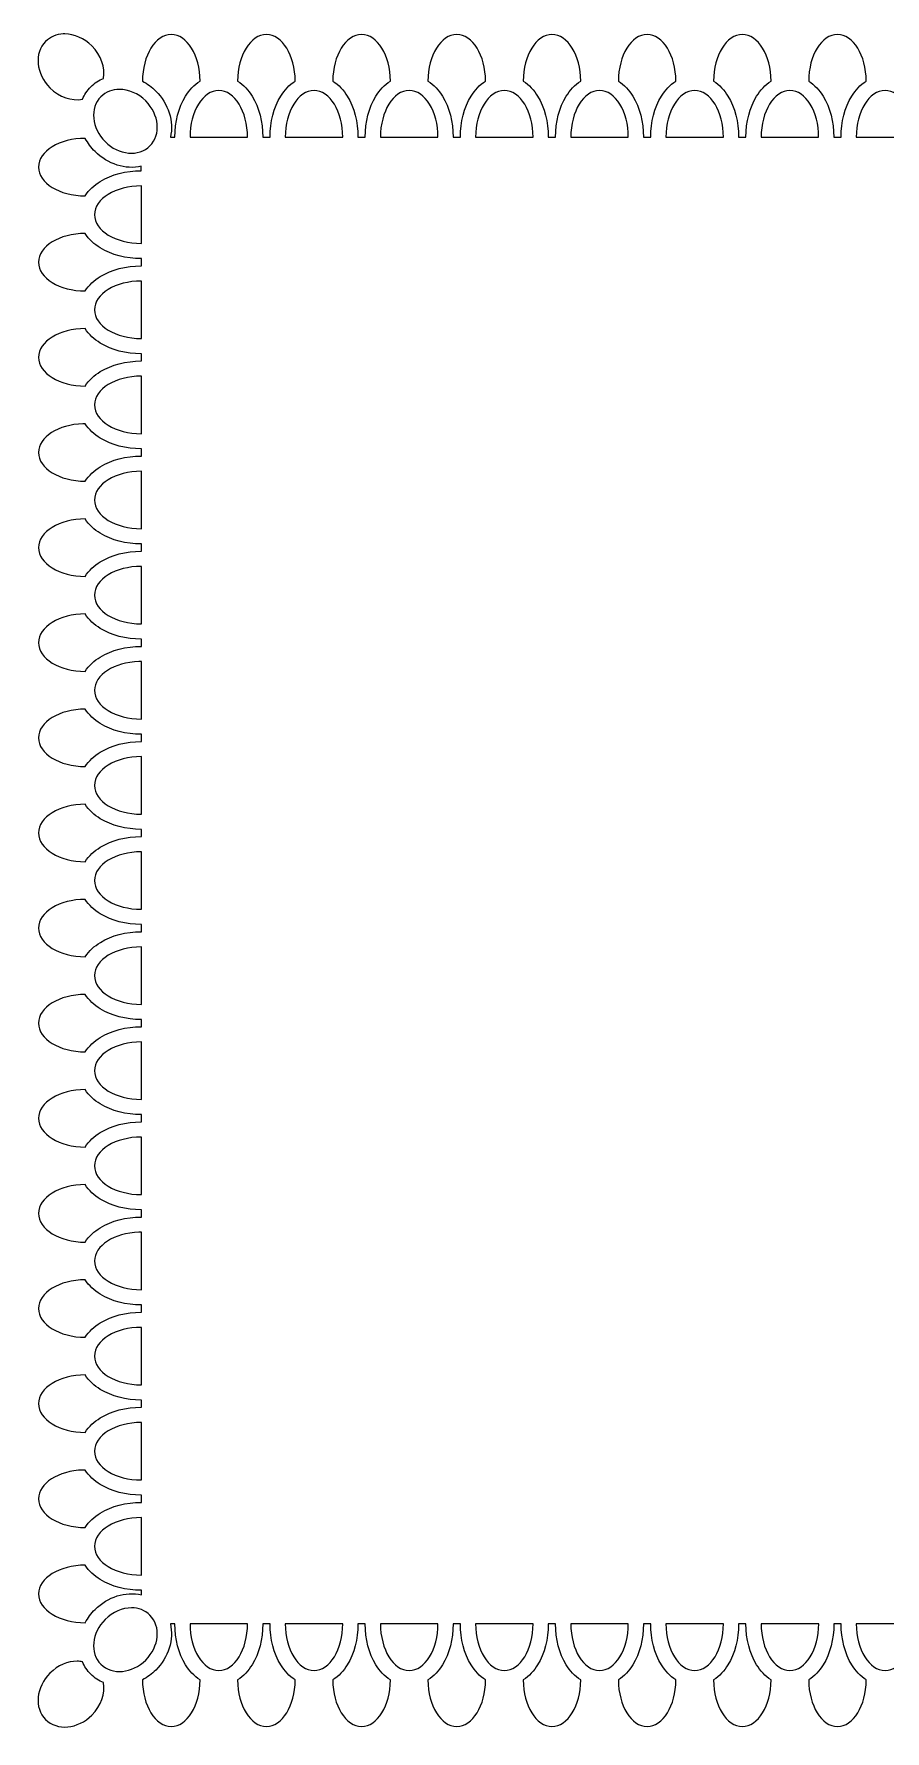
# Model space of a CAD drawing. Header units: centimetres. Extents: x -10.4 to 10.4, y -10.4 to 10.4.
# Drawn here: x -10.19 to 0, y -10.19 to 10.14 of the extents above; entities that cross this region are included whole.
import ezdxf

# ---------------------------------------------------------------- set-up
doc = ezdxf.new("R2010")
doc.units = ezdxf.units.CM
doc.header["$MEASUREMENT"] = 0
doc.layers.add('Camada 1', color=7, linetype='Continuous')

msp = doc.modelspace()

# ---------------------------------------------------------------- linework, layer by layer
at = {"layer": 'Camada 1'}
for points, knots in [([(-9.81768, 10.14103), (-9.70716, 10.1401), (-9.58895, 10.09105), (-9.49558, 9.99768), (-9.49558, 9.99768), (-9.38311, 9.88518), (-9.33516, 9.73638), (-9.35789, 9.60872), (-9.35789, 9.60872), (-9.41224, 9.58618), (-9.46317, 9.55289), (-9.50799, 9.50813), (-9.50799, 9.50813), (-9.55278, 9.46334), (-9.58602, 9.4124), (-9.60861, 9.35803), (-9.60861, 9.35803), (-9.73627, 9.3353), (-9.88507, 9.38269), (-9.99757, 9.49522), (-9.99757, 9.49522), (-10.16529, 9.66289), (-10.18913, 9.91183), (-10.05041, 10.05055), (-10.05041, 10.05055), (-9.99408, 10.10688), (-9.91944, 10.13646), (-9.83964, 10.14046), (-9.83964, 10.14046), (-9.83229, 10.14079), (-9.82504, 10.14106), (-9.81768, 10.14103)], [0, 0, 0, 0, 0.11111111, 0.11111111, 0.11111111, 0.11111111, 0.22222222, 0.22222222, 0.22222222, 0.22222222, 0.33333333, 0.33333333, 0.33333333, 0.33333333, 0.44444444, 0.44444444, 0.44444444, 0.44444444, 0.55555556, 0.55555556, 0.55555556, 0.55555556, 0.66666667, 0.66666667, 0.66666667, 0.66666667, 0.77777778, 0.77777778, 0.77777778, 0.77777778, 1, 1, 1, 1]), ([(-8.54562, 10.13428), (-8.35613, 10.13428), (-8.20219, 9.88472), (-8.20108, 9.57667), (-8.20108, 9.57667), (-8.27199, 9.53066), (-8.33112, 9.46613), (-8.37475, 9.39511), (-8.37475, 9.39511), (-8.45854, 9.25866), (-8.50228, 9.08859), (-8.50236, 8.90383), (-8.50236, 8.90383), (-8.50236, 8.90383), (-8.55578, 8.90384), (-8.55578, 8.90384), (-8.55578, 8.90384), (-8.51175, 9.09212), (-8.58073, 9.30709), (-8.73115, 9.45748), (-8.73115, 9.45748), (-8.77867, 9.50505), (-8.83267, 9.54416), (-8.89022, 9.5744), (-8.89022, 9.5744), (-8.88984, 9.88351), (-8.73559, 10.13428), (-8.54562, 10.13428)], [0, 0, 0, 0, 0.125, 0.125, 0.125, 0.125, 0.25, 0.25, 0.25, 0.25, 0.375, 0.375, 0.375, 0.375, 0.5, 0.5, 0.5, 0.5, 0.625, 0.625, 0.625, 0.625, 0.75, 0.75, 0.75, 0.75, 1, 1, 1, 1]), ([(-7.40627, 10.13428), (-7.2168, 10.13428), (-7.06281, 9.88472), (-7.0617, 9.57667), (-7.0617, 9.57667), (-7.13263, 9.53066), (-7.19119, 9.46613), (-7.23482, 9.39511), (-7.23482, 9.39511), (-7.31861, 9.25866), (-7.36232, 9.08859), (-7.3624, 8.90383), (-7.3624, 8.90383), (-7.3624, 8.90383), (-7.45008, 8.90384), (-7.45008, 8.90384), (-7.45008, 8.90384), (-7.45019, 9.08857), (-7.49387, 9.25867), (-7.57766, 9.39512), (-7.57766, 9.39512), (-7.62129, 9.46616), (-7.6799, 9.53067), (-7.75078, 9.57668), (-7.75078, 9.57668), (-7.74973, 9.88473), (-7.59576, 10.13428), (-7.40627, 10.13428)], [0, 0, 0, 0, 0.125, 0.125, 0.125, 0.125, 0.25, 0.25, 0.25, 0.25, 0.375, 0.375, 0.375, 0.375, 0.5, 0.5, 0.5, 0.5, 0.625, 0.625, 0.625, 0.625, 0.75, 0.75, 0.75, 0.75, 1, 1, 1, 1]), ([(-6.26689, 10.13428), (-6.0774, 10.13428), (-5.92346, 9.88472), (-5.92232, 9.57667), (-5.92232, 9.57667), (-5.99312, 9.53069), (-6.05186, 9.46607), (-6.09546, 9.39511), (-6.09546, 9.39511), (-6.17925, 9.25866), (-6.22294, 9.08859), (-6.22307, 8.90383), (-6.22307, 8.90383), (-6.22307, 8.90383), (-6.31018, 8.90384), (-6.31018, 8.90384), (-6.31018, 8.90384), (-6.31029, 9.08857), (-6.35397, 9.25867), (-6.43776, 9.39512), (-6.43776, 9.39512), (-6.48139, 9.46616), (-6.54055, 9.53067), (-6.61146, 9.57668), (-6.61146, 9.57668), (-6.61032, 9.88473), (-6.45642, 10.13428), (-6.26689, 10.13428)], [0, 0, 0, 0, 0.125, 0.125, 0.125, 0.125, 0.25, 0.25, 0.25, 0.25, 0.375, 0.375, 0.375, 0.375, 0.5, 0.5, 0.5, 0.5, 0.625, 0.625, 0.625, 0.625, 0.75, 0.75, 0.75, 0.75, 1, 1, 1, 1]), ([(-5.12752, 10.13428), (-4.93803, 10.13428), (-4.78412, 9.88472), (-4.78298, 9.57667), (-4.78298, 9.57667), (-4.8537, 9.53069), (-4.91257, 9.46599), (-4.9561, 9.39511), (-4.9561, 9.39511), (-5.03989, 9.25866), (-5.08363, 9.08859), (-5.08368, 8.90383), (-5.08368, 8.90383), (-5.08368, 8.90383), (-5.1708, 8.90384), (-5.1708, 8.90384), (-5.1708, 8.90384), (-5.17088, 9.08857), (-5.21459, 9.25867), (-5.29838, 9.39512), (-5.29838, 9.39512), (-5.34198, 9.46616), (-5.40114, 9.53067), (-5.47205, 9.57668), (-5.47205, 9.57668), (-5.471, 9.88473), (-5.31704, 10.13428), (-5.12752, 10.13428)], [0, 0, 0, 0, 0.125, 0.125, 0.125, 0.125, 0.25, 0.25, 0.25, 0.25, 0.375, 0.375, 0.375, 0.375, 0.5, 0.5, 0.5, 0.5, 0.625, 0.625, 0.625, 0.625, 0.75, 0.75, 0.75, 0.75, 1, 1, 1, 1]), ([(-3.98759, 10.13428), (-3.79812, 10.13428), (-3.64419, 9.88472), (-3.64305, 9.57667), (-3.64305, 9.57667), (-3.71398, 9.53066), (-3.77315, 9.46613), (-3.81672, 9.39511), (-3.81672, 9.39511), (-3.90054, 9.25866), (-3.94422, 9.08859), (-3.9443, 8.90383), (-3.9443, 8.90383), (-3.9443, 8.90383), (-4.03143, 8.90384), (-4.03143, 8.90384), (-4.03143, 8.90384), (-4.03154, 9.08857), (-4.07522, 9.25867), (-4.15901, 9.39512), (-4.15901, 9.39512), (-4.20261, 9.46608), (-4.26132, 9.53072), (-4.33213, 9.57668), (-4.33213, 9.57668), (-4.33107, 9.88473), (-4.17711, 10.13428), (-3.98759, 10.13428)], [0, 0, 0, 0, 0.125, 0.125, 0.125, 0.125, 0.25, 0.25, 0.25, 0.25, 0.375, 0.375, 0.375, 0.375, 0.5, 0.5, 0.5, 0.5, 0.625, 0.625, 0.625, 0.625, 0.75, 0.75, 0.75, 0.75, 1, 1, 1, 1]), ([(-2.84824, 10.13428), (-2.65875, 10.13428), (-2.50481, 9.88472), (-2.50367, 9.57667), (-2.50367, 9.57667), (-2.5746, 9.53066), (-2.63374, 9.46613), (-2.67737, 9.39511), (-2.67737, 9.39511), (-2.76116, 9.25866), (-2.80485, 9.08859), (-2.80498, 8.90383), (-2.80498, 8.90383), (-2.80498, 8.90383), (-2.89211, 8.90384), (-2.89211, 8.90384), (-2.89211, 8.90384), (-2.89219, 9.08857), (-2.93587, 9.25867), (-3.01967, 9.39512), (-3.01967, 9.39512), (-3.0633, 9.46616), (-3.12191, 9.53067), (-3.19279, 9.57668), (-3.19279, 9.57668), (-3.19167, 9.88473), (-3.03773, 10.13428), (-2.84824, 10.13428)], [0, 0, 0, 0, 0.125, 0.125, 0.125, 0.125, 0.25, 0.25, 0.25, 0.25, 0.375, 0.375, 0.375, 0.375, 0.5, 0.5, 0.5, 0.5, 0.625, 0.625, 0.625, 0.625, 0.75, 0.75, 0.75, 0.75, 1, 1, 1, 1]), ([(-1.70886, 10.13428), (-1.51937, 10.13428), (-1.36543, 9.88472), (-1.36432, 9.57667), (-1.36432, 9.57667), (-1.4352, 9.53066), (-1.49381, 9.46613), (-1.53744, 9.39511), (-1.53744, 9.39511), (-1.62123, 9.25866), (-1.66492, 9.08859), (-1.66502, 8.90383), (-1.66502, 8.90383), (-1.66502, 8.90383), (-1.75271, 8.90384), (-1.75271, 8.90384), (-1.75271, 8.90384), (-1.75279, 9.08857), (-1.7965, 9.25867), (-1.88029, 9.39512), (-1.88029, 9.39512), (-1.92392, 9.46616), (-1.9825, 9.53067), (-2.05341, 9.57668), (-2.05341, 9.57668), (-2.05229, 9.88473), (-1.89839, 10.13428), (-1.70886, 10.13428)], [0, 0, 0, 0, 0.125, 0.125, 0.125, 0.125, 0.25, 0.25, 0.25, 0.25, 0.375, 0.375, 0.375, 0.375, 0.5, 0.5, 0.5, 0.5, 0.625, 0.625, 0.625, 0.625, 0.75, 0.75, 0.75, 0.75, 1, 1, 1, 1]), ([(-0.56952, 10.13428), (-0.38, 10.13428), (-0.22665, 9.88472), (-0.22551, 9.57667), (-0.22551, 9.57667), (-0.29644, 9.53066), (-0.355, 9.46613), (-0.39863, 9.39511), (-0.39863, 9.39511), (-0.48245, 9.25866), (-0.52613, 9.08859), (-0.52627, 8.90383), (-0.52627, 8.90383), (-0.52627, 8.90383), (-0.61336, 8.90384), (-0.61336, 8.90384), (-0.61336, 8.90384), (-0.61347, 9.08849), (-0.65733, 9.25809), (-0.74094, 9.39456), (-0.74094, 9.39456), (-0.78444, 9.46552), (-0.84341, 9.53), (-0.91406, 9.57609), (-0.91406, 9.57609), (-0.91316, 9.88438), (-0.75912, 10.13428), (-0.56952, 10.13428)], [0, 0, 0, 0, 0.125, 0.125, 0.125, 0.125, 0.25, 0.25, 0.25, 0.25, 0.375, 0.375, 0.375, 0.375, 0.5, 0.5, 0.5, 0.5, 0.625, 0.625, 0.625, 0.625, 0.75, 0.75, 0.75, 0.75, 1, 1, 1, 1]), ([(-9.1662, 9.47603), (-9.05814, 9.47619), (-8.94226, 9.42917), (-8.85087, 9.33779), (-8.85087, 9.33779), (-8.68842, 9.17534), (-8.6659, 8.93425), (-8.80028, 8.79987), (-8.80028, 8.79987), (-8.93469, 8.66546), (-9.17517, 8.68853), (-9.33768, 8.85099), (-9.33768, 8.85099), (-9.50016, 9.0135), (-9.52265, 9.25398), (-9.38824, 9.38839), (-9.38824, 9.38839), (-9.32942, 9.44719), (-9.25023, 9.47597), (-9.1662, 9.47603)], [0, 0, 0, 0, 0.16666667, 0.16666667, 0.16666667, 0.16666667, 0.33333333, 0.33333333, 0.33333333, 0.33333333, 0.5, 0.5, 0.5, 0.5, 0.66666667, 0.66666667, 0.66666667, 0.66666667, 1, 1, 1, 1]), ([(-7.97626, 9.46423), (-7.78618, 9.46423), (-7.63185, 9.21319), (-7.63169, 8.90384), (-7.63169, 8.90384), (-7.63169, 8.90384), (-8.3208, 8.90384), (-8.3208, 8.90384), (-8.3208, 8.90384), (-8.32059, 9.21319), (-8.16631, 9.46423), (-7.97626, 9.46423)], [0, 0, 0, 0, 0.25, 0.25, 0.25, 0.25, 0.5, 0.5, 0.5, 0.5, 1, 1, 1, 1]), ([(-6.8363, 9.46423), (-6.64622, 9.46423), (-6.49194, 9.21319), (-6.49173, 8.90384), (-6.49173, 8.90384), (-6.49173, 8.90384), (-7.1809, 8.90384), (-7.1809, 8.90384), (-7.1809, 8.90384), (-7.18069, 9.21319), (-7.02638, 9.46423), (-6.8363, 9.46423)], [0, 0, 0, 0, 0.25, 0.25, 0.25, 0.25, 0.5, 0.5, 0.5, 0.5, 1, 1, 1, 1]), ([(-5.69693, 9.46423), (-5.50685, 9.46423), (-5.35257, 9.21319), (-5.35239, 8.90384), (-5.35239, 8.90384), (-5.35239, 8.90384), (-6.0415, 8.90384), (-6.0415, 8.90384), (-6.0415, 8.90384), (-6.04134, 9.21319), (-5.88701, 9.46423), (-5.69693, 9.46423)], [0, 0, 0, 0, 0.25, 0.25, 0.25, 0.25, 0.5, 0.5, 0.5, 0.5, 1, 1, 1, 1]), ([(-4.55761, 9.46423), (-4.36753, 9.46423), (-4.2132, 9.21319), (-4.21302, 8.90384), (-4.21302, 8.90384), (-4.21302, 8.90384), (-4.90215, 8.90384), (-4.90215, 8.90384), (-4.90215, 8.90384), (-4.90196, 9.21319), (-4.74763, 9.46423), (-4.55761, 9.46423)], [0, 0, 0, 0, 0.25, 0.25, 0.25, 0.25, 0.5, 0.5, 0.5, 0.5, 1, 1, 1, 1]), ([(-3.41821, 9.46423), (-3.22813, 9.46423), (-3.07385, 9.21319), (-3.07364, 8.90384), (-3.07364, 8.90384), (-3.07364, 8.90384), (-3.7628, 8.90384), (-3.7628, 8.90384), (-3.7628, 8.90384), (-3.76259, 9.21319), (-3.60828, 9.46423), (-3.41821, 9.46423)], [0, 0, 0, 0, 0.25, 0.25, 0.25, 0.25, 0.5, 0.5, 0.5, 0.5, 1, 1, 1, 1]), ([(-2.27883, 9.46423), (-2.08878, 9.46423), (-1.93447, 9.21319), (-1.93426, 8.90384), (-1.93426, 8.90384), (-1.93426, 8.90384), (-2.62342, 8.90384), (-2.62342, 8.90384), (-2.62342, 8.90384), (-2.62324, 9.21319), (-2.46891, 9.46423), (-2.27883, 9.46423)], [0, 0, 0, 0, 0.25, 0.25, 0.25, 0.25, 0.5, 0.5, 0.5, 0.5, 1, 1, 1, 1]), ([(-1.13893, 9.46423), (-0.94885, 9.46423), (-0.7951, 9.21319), (-0.79492, 8.90384), (-0.79492, 8.90384), (-0.79492, 8.90384), (-1.48347, 8.90384), (-1.48347, 8.90384), (-1.48347, 8.90384), (-1.48331, 9.21319), (-1.32898, 9.46423), (-1.13893, 9.46423)], [0, 0, 0, 0, 0.25, 0.25, 0.25, 0.25, 0.5, 0.5, 0.5, 0.5, 1, 1, 1, 1]), ([(-0.00011, 9.46423), (0.18997, 9.46423), (0.34425, 9.21319), (0.34448, 8.90384), (0.34448, 8.90384), (0.34448, 8.90384), (-0.34465, 8.90384), (-0.34465, 8.90384), (-0.34465, 8.90384), (-0.34451, 9.21319), (-0.19018, 9.46423), (-0.00011, 9.46423)], [0, 0, 0, 0, 0.25, 0.25, 0.25, 0.25, 0.5, 0.5, 0.5, 0.5, 1, 1, 1, 1]), ([(-9.57427, 8.89034), (-9.54405, 8.83282), (-9.50492, 8.77884), (-9.45738, 8.7313), (-9.45738, 8.7313), (-9.30694, 8.58086), (-9.09199, 8.51191), (-8.90371, 8.55593), (-8.90371, 8.55593), (-8.90371, 8.55593), (-8.90371, 8.50195), (-8.90371, 8.50195), (-8.90371, 8.50195), (-9.0885, 8.50187), (-9.25854, 8.45816), (-9.39499, 8.37437), (-9.39499, 8.37437), (-9.46603, 8.33077), (-9.53059, 8.27216), (-9.57655, 8.20125), (-9.57655, 8.20125), (-9.8846, 8.20239), (-10.13416, 8.35632), (-10.13416, 8.54582), (-10.13416, 8.54582), (-10.13412, 8.73577), (-9.88338, 8.88997), (-9.57427, 8.89034)], [0, 0, 0, 0, 0.125, 0.125, 0.125, 0.125, 0.25, 0.25, 0.25, 0.25, 0.375, 0.375, 0.375, 0.375, 0.5, 0.5, 0.5, 0.5, 0.625, 0.625, 0.625, 0.625, 0.75, 0.75, 0.75, 0.75, 1, 1, 1, 1]), ([(-8.90368, 8.32038), (-8.90368, 8.32038), (-8.90368, 7.63127), (-8.90368, 7.63127), (-8.90368, 7.63127), (-9.21306, 7.63146), (-9.46409, 7.78576), (-9.46409, 7.97584), (-9.46409, 7.97584), (-9.46409, 8.16592), (-9.21306, 8.32019), (-8.90368, 8.32038)], [0, 0, 0, 0, 0.25, 0.25, 0.25, 0.25, 0.5, 0.5, 0.5, 0.5, 1, 1, 1, 1]), ([(-9.57651, 7.751), (-9.53055, 7.68007), (-9.46599, 7.62093), (-9.39495, 7.57733), (-9.39495, 7.57733), (-9.2585, 7.49351), (-9.08846, 7.44983), (-8.90367, 7.44969), (-8.90367, 7.44969), (-8.90367, 7.44969), (-8.90367, 7.36259), (-8.90367, 7.36259), (-8.90367, 7.36259), (-9.08846, 7.36248), (-9.2585, 7.3188), (-9.39495, 7.23498), (-9.39495, 7.23498), (-9.46591, 7.19138), (-9.53055, 7.13264), (-9.57651, 7.06186), (-9.57651, 7.06186), (-9.88456, 7.06297), (-10.13412, 7.21691), (-10.13412, 7.4064), (-10.13412, 7.4064), (-10.13412, 7.59589), (-9.88457, 7.74986), (-9.57651, 7.751)], [0, 0, 0, 0, 0.125, 0.125, 0.125, 0.125, 0.25, 0.25, 0.25, 0.25, 0.375, 0.375, 0.375, 0.375, 0.5, 0.5, 0.5, 0.5, 0.625, 0.625, 0.625, 0.625, 0.75, 0.75, 0.75, 0.75, 1, 1, 1, 1]), ([(-8.90368, 7.18103), (-8.90368, 7.18103), (-8.90368, 6.49192), (-8.90368, 6.49192), (-8.90368, 6.49192), (-9.21306, 6.49211), (-9.46409, 6.64638), (-9.46409, 6.83646), (-9.46409, 6.83646), (-9.46409, 7.02654), (-9.21306, 7.18084), (-8.90368, 7.18103)], [0, 0, 0, 0, 0.25, 0.25, 0.25, 0.25, 0.5, 0.5, 0.5, 0.5, 1, 1, 1, 1]), ([(-9.57651, 6.61162), (-9.53055, 6.54069), (-9.46599, 6.48158), (-9.39495, 6.43795), (-9.39495, 6.43795), (-9.2585, 6.35416), (-9.08846, 6.31045), (-8.90367, 6.31037), (-8.90367, 6.31037), (-8.90367, 6.31037), (-8.90367, 6.22324), (-8.90367, 6.22324), (-8.90367, 6.22324), (-9.08846, 6.22316), (-9.2585, 6.17945), (-9.39495, 6.09566), (-9.39495, 6.09566), (-9.46586, 6.05211), (-9.53058, 5.99327), (-9.57651, 5.92254), (-9.57651, 5.92254), (-9.88456, 5.92365), (-10.13412, 6.07759), (-10.13412, 6.26711), (-10.13412, 6.26711), (-10.13412, 6.45655), (-9.88457, 6.61051), (-9.57651, 6.61162)], [0, 0, 0, 0, 0.125, 0.125, 0.125, 0.125, 0.25, 0.25, 0.25, 0.25, 0.375, 0.375, 0.375, 0.375, 0.5, 0.5, 0.5, 0.5, 0.625, 0.625, 0.625, 0.625, 0.75, 0.75, 0.75, 0.75, 1, 1, 1, 1]), ([(-8.90368, 6.04165), (-8.90368, 6.04165), (-8.90368, 5.35252), (-8.90368, 5.35252), (-8.90368, 5.35252), (-9.21306, 5.35271), (-9.46409, 5.50704), (-9.46409, 5.69706), (-9.46409, 5.69706), (-9.46409, 5.88719), (-9.21306, 6.04147), (-8.90368, 6.04165)], [0, 0, 0, 0, 0.25, 0.25, 0.25, 0.25, 0.5, 0.5, 0.5, 0.5, 1, 1, 1, 1]), ([(-9.60239, 5.47169), (-9.59376, 5.47198), (-9.58527, 5.47166), (-9.57651, 5.47169), (-9.57651, 5.47169), (-9.53055, 5.40091), (-9.46591, 5.34215), (-9.39495, 5.29857), (-9.39495, 5.29857), (-9.2585, 5.21478), (-9.08846, 5.17109), (-8.90367, 5.17099), (-8.90367, 5.17099), (-8.90367, 5.17099), (-8.90367, 5.08386), (-8.90367, 5.08386), (-8.90367, 5.08386), (-9.08846, 5.08378), (-9.2585, 5.0401), (-9.39495, 4.95628), (-9.39495, 4.95628), (-9.46599, 4.91268), (-9.53055, 4.85352), (-9.57651, 4.78261), (-9.57651, 4.78261), (-9.88456, 4.78375), (-10.13412, 4.93766), (-10.13412, 5.12718), (-10.13412, 5.12718), (-10.13412, 5.31127), (-9.89835, 5.4623), (-9.60239, 5.47169)], [0, 0, 0, 0, 0.11111111, 0.11111111, 0.11111111, 0.11111111, 0.22222222, 0.22222222, 0.22222222, 0.22222222, 0.33333333, 0.33333333, 0.33333333, 0.33333333, 0.44444444, 0.44444444, 0.44444444, 0.44444444, 0.55555556, 0.55555556, 0.55555556, 0.55555556, 0.66666667, 0.66666667, 0.66666667, 0.66666667, 0.77777778, 0.77777778, 0.77777778, 0.77777778, 1, 1, 1, 1]), ([(-8.90368, 4.90228), (-8.90368, 4.90228), (-8.90368, 4.2132), (-8.90368, 4.2132), (-8.90368, 4.2132), (-9.21306, 4.21333), (-9.46409, 4.36766), (-9.46409, 4.55774), (-9.46409, 4.55774), (-9.46409, 4.74782), (-9.21306, 4.90209), (-8.90368, 4.90228)], [0, 0, 0, 0, 0.25, 0.25, 0.25, 0.25, 0.5, 0.5, 0.5, 0.5, 1, 1, 1, 1]), ([(-9.57651, 4.33234), (-9.53055, 4.26141), (-9.46599, 4.20283), (-9.39495, 4.15922), (-9.39495, 4.15922), (-9.2585, 4.0754), (-9.08846, 4.03172), (-8.90367, 4.03164), (-8.90367, 4.03164), (-8.90367, 4.03164), (-8.90367, 3.94451), (-8.90367, 3.94451), (-8.90367, 3.94451), (-9.08846, 3.9444), (-9.2585, 3.90072), (-9.39495, 3.81693), (-9.39495, 3.81693), (-9.46599, 3.7733), (-9.53055, 3.71414), (-9.57651, 3.64326), (-9.57651, 3.64326), (-9.88456, 3.64437), (-10.13412, 3.79831), (-10.13412, 3.9878), (-10.13412, 3.9878), (-10.13412, 4.17729), (-9.88457, 4.3312), (-9.57651, 4.33234)], [0, 0, 0, 0, 0.125, 0.125, 0.125, 0.125, 0.25, 0.25, 0.25, 0.25, 0.375, 0.375, 0.375, 0.375, 0.5, 0.5, 0.5, 0.5, 0.625, 0.625, 0.625, 0.625, 0.75, 0.75, 0.75, 0.75, 1, 1, 1, 1]), ([(-8.90368, 3.76293), (-8.90368, 3.76293), (-8.90368, 3.07382), (-8.90368, 3.07382), (-8.90368, 3.07382), (-9.21306, 3.07401), (-9.46409, 3.22828), (-9.46409, 3.41836), (-9.46409, 3.41836), (-9.46409, 3.60841), (-9.21306, 3.76275), (-8.90368, 3.76293)], [0, 0, 0, 0, 0.25, 0.25, 0.25, 0.25, 0.5, 0.5, 0.5, 0.5, 1, 1, 1, 1]), ([(-9.57651, 3.19297), (-9.53055, 3.12206), (-9.46599, 3.06348), (-9.39495, 3.01985), (-9.39495, 3.01985), (-9.2585, 2.93606), (-9.08846, 2.89235), (-8.90367, 2.89227), (-8.90367, 2.89227), (-8.90367, 2.89227), (-8.90367, 2.80459), (-8.90367, 2.80459), (-8.90367, 2.80459), (-9.08846, 2.80451), (-9.2585, 2.7608), (-9.39495, 2.67701), (-9.39495, 2.67701), (-9.46599, 2.63338), (-9.53055, 2.5748), (-9.57651, 2.50389), (-9.57651, 2.50389), (-9.88456, 2.505), (-10.13412, 2.65896), (-10.13412, 2.84843), (-10.13412, 2.84843), (-10.13412, 3.03787), (-9.88457, 3.19185), (-9.57651, 3.19297)], [0, 0, 0, 0, 0.125, 0.125, 0.125, 0.125, 0.25, 0.25, 0.25, 0.25, 0.375, 0.375, 0.375, 0.375, 0.5, 0.5, 0.5, 0.5, 0.625, 0.625, 0.625, 0.625, 0.75, 0.75, 0.75, 0.75, 1, 1, 1, 1]), ([(-8.93236, 2.623), (-8.92281, 2.62329), (-8.91339, 2.623), (-8.90368, 2.623), (-8.90368, 2.623), (-8.90368, 2.623), (-8.90368, 1.93389), (-8.90368, 1.93389), (-8.90368, 1.93389), (-9.21306, 1.93408), (-9.46409, 2.08838), (-9.46409, 2.27843), (-9.46409, 2.27843), (-9.46409, 2.46258), (-9.22835, 2.61361), (-8.93236, 2.623)], [0, 0, 0, 0, 0.2, 0.2, 0.2, 0.2, 0.4, 0.4, 0.4, 0.4, 0.6, 0.6, 0.6, 0.6, 1, 1, 1, 1]), ([(-9.57651, 2.05359), (-9.53055, 1.98268), (-9.46599, 1.92355), (-9.39495, 1.87992), (-9.39495, 1.87992), (-9.2585, 1.79613), (-9.08846, 1.75239), (-8.90367, 1.75231), (-8.90367, 1.75231), (-8.90367, 1.75231), (-8.90367, 1.66518), (-8.90367, 1.66518), (-8.90367, 1.66518), (-9.08846, 1.6651), (-9.2585, 1.62142), (-9.39495, 1.53757), (-9.39495, 1.53757), (-9.46599, 1.49394), (-9.53055, 1.43539), (-9.57651, 1.36445), (-9.57651, 1.36445), (-9.88456, 1.36559), (-10.13412, 1.51955), (-10.13412, 1.70902), (-10.13412, 1.70902), (-10.13412, 1.89849), (-9.88457, 2.05248), (-9.57651, 2.05359)], [0, 0, 0, 0, 0.125, 0.125, 0.125, 0.125, 0.25, 0.25, 0.25, 0.25, 0.375, 0.375, 0.375, 0.375, 0.5, 0.5, 0.5, 0.5, 0.625, 0.625, 0.625, 0.625, 0.75, 0.75, 0.75, 0.75, 1, 1, 1, 1]), ([(-8.90368, 1.48365), (-8.90368, 1.48365), (-8.90368, 0.79449), (-8.90368, 0.79449), (-8.90368, 0.79449), (-9.21306, 0.7947), (-9.46409, 0.94898), (-9.46409, 1.13906), (-9.46409, 1.13906), (-9.46409, 1.32914), (-9.21306, 1.48344), (-8.90368, 1.48365)], [0, 0, 0, 0, 0.25, 0.25, 0.25, 0.25, 0.5, 0.5, 0.5, 0.5, 1, 1, 1, 1]), ([(-9.57651, 0.91424), (-9.53055, 0.84331), (-9.46599, 0.78414), (-9.39495, 0.74057), (-9.39495, 0.74057), (-9.2585, 0.65675), (-9.08846, 0.61307), (-8.90367, 0.61293), (-8.90367, 0.61293), (-8.90367, 0.61293), (-8.90367, 0.52583), (-8.90367, 0.52583), (-8.90367, 0.52583), (-9.08846, 0.52572), (-9.2585, 0.48204), (-9.39495, 0.39825), (-9.39495, 0.39825), (-9.46591, 0.35465), (-9.53055, 0.29591), (-9.57651, 0.22511), (-9.57651, 0.22511), (-9.88456, 0.22625), (-10.13412, 0.38021), (-10.13412, 0.56968), (-10.13412, 0.56968), (-10.13412, 0.75915), (-9.88457, 0.9131), (-9.57651, 0.91424)], [0, 0, 0, 0, 0.125, 0.125, 0.125, 0.125, 0.25, 0.25, 0.25, 0.25, 0.375, 0.375, 0.375, 0.375, 0.5, 0.5, 0.5, 0.5, 0.625, 0.625, 0.625, 0.625, 0.75, 0.75, 0.75, 0.75, 1, 1, 1, 1]), ([(-8.90368, 0.34428), (-8.90368, 0.34428), (-8.90368, -0.34483), (-8.90368, -0.34483), (-8.90368, -0.34483), (-9.21306, -0.3447), (-9.46409, -0.19034), (-9.46409, -0.00029), (-9.46409, -0.00029), (-9.46409, 0.18976), (-9.21306, 0.34409), (-8.90368, 0.34428)], [0, 0, 0, 0, 0.25, 0.25, 0.25, 0.25, 0.5, 0.5, 0.5, 0.5, 1, 1, 1, 1]), ([(-9.57651, -0.22572), (-9.53055, -0.29642), (-9.46586, -0.35526), (-9.39495, -0.39881), (-9.39495, -0.39881), (-9.2585, -0.4826), (-9.08846, -0.52629), (-8.90367, -0.52645), (-8.90367, -0.52645), (-8.90367, -0.52645), (-8.90367, -0.61358), (-8.90367, -0.61358), (-8.90367, -0.61358), (-9.0883, -0.61366), (-9.25792, -0.65747), (-9.39439, -0.74114), (-9.39439, -0.74114), (-9.46546, -0.78466), (-9.52983, -0.84343), (-9.57595, -0.9142), (-9.57595, -0.9142), (-9.88427, -0.91333), (-10.13412, -0.75929), (-10.13412, -0.56969), (-10.13412, -0.56969), (-10.13412, -0.38023), (-9.88457, -0.22683), (-9.57651, -0.22572)], [0, 0, 0, 0, 0.125, 0.125, 0.125, 0.125, 0.25, 0.25, 0.25, 0.25, 0.375, 0.375, 0.375, 0.375, 0.5, 0.5, 0.5, 0.5, 0.625, 0.625, 0.625, 0.625, 0.75, 0.75, 0.75, 0.75, 1, 1, 1, 1]), ([(-8.90368, -0.7951), (-8.90368, -0.7951), (-8.90368, -1.48368), (-8.90368, -1.48368), (-8.90368, -1.48368), (-9.21306, -1.48344), (-9.46409, -1.32916), (-9.46409, -1.13914), (-9.46409, -1.13914), (-9.46409, -0.94901), (-9.21306, -0.79526), (-8.90368, -0.7951)], [0, 0, 0, 0, 0.25, 0.25, 0.25, 0.25, 0.5, 0.5, 0.5, 0.5, 1, 1, 1, 1]), ([(-9.57651, -1.36448), (-9.53055, -1.43534), (-9.46591, -1.49402), (-9.39495, -1.53762), (-9.39495, -1.53762), (-9.2585, -1.62144), (-9.08846, -1.6651), (-8.90367, -1.66518), (-8.90367, -1.66518), (-8.90367, -1.66518), (-8.90367, -1.75231), (-8.90367, -1.75231), (-8.90367, -1.75231), (-9.08846, -1.75239), (-9.2585, -1.79613), (-9.39495, -1.87995), (-9.39495, -1.87995), (-9.46599, -1.92353), (-9.53055, -1.98271), (-9.57651, -2.05362), (-9.57651, -2.05362), (-9.88456, -2.05251), (-10.13412, -1.89852), (-10.13412, -1.70908), (-10.13412, -1.70908), (-10.13412, -1.51958), (-9.88457, -1.36559), (-9.57651, -1.36448)], [0, 0, 0, 0, 0.125, 0.125, 0.125, 0.125, 0.25, 0.25, 0.25, 0.25, 0.375, 0.375, 0.375, 0.375, 0.5, 0.5, 0.5, 0.5, 0.625, 0.625, 0.625, 0.625, 0.75, 0.75, 0.75, 0.75, 1, 1, 1, 1]), ([(-8.90368, -1.93395), (-8.90368, -1.93395), (-8.90368, -2.62303), (-8.90368, -2.62303), (-8.90368, -2.62303), (-9.21306, -2.62287), (-9.46409, -2.46851), (-9.46409, -2.27849), (-9.46409, -2.27849), (-9.46409, -2.08836), (-9.21306, -1.93408), (-8.90368, -1.93395)], [0, 0, 0, 0, 0.25, 0.25, 0.25, 0.25, 0.5, 0.5, 0.5, 0.5, 1, 1, 1, 1]), ([(-9.57651, -2.50391), (-9.53055, -2.57484), (-9.46599, -2.6334), (-9.39495, -2.67697), (-9.39495, -2.67697), (-9.2585, -2.76079), (-9.08846, -2.80453), (-8.90367, -2.80461), (-8.90367, -2.80461), (-8.90367, -2.80461), (-8.90367, -2.89174), (-8.90367, -2.89174), (-8.90367, -2.89174), (-9.08846, -2.89182), (-9.2585, -2.9355), (-9.39495, -3.0193), (-9.39495, -3.0193), (-9.46599, -3.06298), (-9.53055, -3.12206), (-9.57651, -3.19297), (-9.57651, -3.19297), (-9.88456, -3.19186), (-10.13412, -3.03787), (-10.13412, -2.84843), (-10.13412, -2.84843), (-10.13412, -2.6589), (-9.88457, -2.50502), (-9.57651, -2.50391)], [0, 0, 0, 0, 0.125, 0.125, 0.125, 0.125, 0.25, 0.25, 0.25, 0.25, 0.375, 0.375, 0.375, 0.375, 0.5, 0.5, 0.5, 0.5, 0.625, 0.625, 0.625, 0.625, 0.75, 0.75, 0.75, 0.75, 1, 1, 1, 1]), ([(-8.90368, -3.07327), (-8.90368, -3.07327), (-8.90368, -3.76243), (-8.90368, -3.76243), (-8.90368, -3.76243), (-9.21306, -3.76219), (-9.46409, -3.60791), (-9.46409, -3.41781), (-9.46409, -3.41781), (-9.46409, -3.22776), (-9.21306, -3.07348), (-8.90368, -3.07327)], [0, 0, 0, 0, 0.25, 0.25, 0.25, 0.25, 0.5, 0.5, 0.5, 0.5, 1, 1, 1, 1]), ([(-9.57651, -3.64323), (-9.53055, -3.71416), (-9.46599, -3.77272), (-9.39495, -3.81632), (-9.39495, -3.81632), (-9.2585, -3.90019), (-9.08846, -3.94385), (-8.90367, -3.94393), (-8.90367, -3.94393), (-8.90367, -3.94393), (-8.90367, -4.03159), (-8.90367, -4.03159), (-8.90367, -4.03159), (-9.08846, -4.03167), (-9.2585, -4.07541), (-9.39495, -4.1592), (-9.39495, -4.1592), (-9.46599, -4.2028), (-9.53055, -4.26136), (-9.57651, -4.33237), (-9.57651, -4.33237), (-9.88456, -4.33118), (-10.13412, -4.17727), (-10.13412, -3.98775), (-10.13412, -3.98775), (-10.13412, -3.79833), (-9.88457, -3.64434), (-9.57651, -3.64323)], [0, 0, 0, 0, 0.125, 0.125, 0.125, 0.125, 0.25, 0.25, 0.25, 0.25, 0.375, 0.375, 0.375, 0.375, 0.5, 0.5, 0.5, 0.5, 0.625, 0.625, 0.625, 0.625, 0.75, 0.75, 0.75, 0.75, 1, 1, 1, 1]), ([(-8.93236, -4.2132), (-8.92281, -4.21291), (-8.91339, -4.2132), (-8.90368, -4.2132), (-8.90368, -4.2132), (-8.90368, -4.2132), (-8.90368, -4.90228), (-8.90368, -4.90228), (-8.90368, -4.90228), (-9.21306, -4.90212), (-9.46409, -4.74784), (-9.46409, -4.55777), (-9.46409, -4.55777), (-9.46409, -4.37364), (-9.22835, -4.22262), (-8.93236, -4.2132)], [0, 0, 0, 0, 0.2, 0.2, 0.2, 0.2, 0.4, 0.4, 0.4, 0.4, 0.6, 0.6, 0.6, 0.6, 1, 1, 1, 1]), ([(-9.57651, -4.78258), (-9.53055, -4.85351), (-9.46599, -4.91265), (-9.39495, -4.95625), (-9.39495, -4.95625), (-9.2585, -5.04004), (-9.08846, -5.08381), (-8.90367, -5.08386), (-8.90367, -5.08386), (-8.90367, -5.08386), (-8.90367, -5.17101), (-8.90367, -5.17101), (-8.90367, -5.17101), (-9.08846, -5.17109), (-9.2585, -5.21475), (-9.39495, -5.29854), (-9.39495, -5.29854), (-9.46591, -5.34214), (-9.53055, -5.40085), (-9.57651, -5.47171), (-9.57651, -5.47171), (-9.88456, -5.4706), (-10.13412, -5.31664), (-10.13412, -5.1272), (-10.13412, -5.1272), (-10.13412, -4.93768), (-9.88457, -4.78369), (-9.57651, -4.78258)], [0, 0, 0, 0, 0.125, 0.125, 0.125, 0.125, 0.25, 0.25, 0.25, 0.25, 0.375, 0.375, 0.375, 0.375, 0.5, 0.5, 0.5, 0.5, 0.625, 0.625, 0.625, 0.625, 0.75, 0.75, 0.75, 0.75, 1, 1, 1, 1]), ([(-8.90368, -5.35255), (-8.90368, -5.35255), (-8.90368, -6.04171), (-8.90368, -6.04171), (-8.90368, -6.04171), (-9.21306, -6.0415), (-9.46409, -5.88722), (-9.46409, -5.69712), (-9.46409, -5.69712), (-9.46409, -5.50706), (-9.21306, -5.35279), (-8.90368, -5.35255)], [0, 0, 0, 0, 0.25, 0.25, 0.25, 0.25, 0.5, 0.5, 0.5, 0.5, 1, 1, 1, 1]), ([(-9.57651, -5.92198), (-9.53055, -5.99284), (-9.46599, -6.05197), (-9.39495, -6.09565), (-9.39495, -6.09565), (-9.2585, -6.17944), (-9.08846, -6.22313), (-8.90367, -6.22321), (-8.90367, -6.22321), (-8.90367, -6.22321), (-8.90367, -6.31034), (-8.90367, -6.31034), (-8.90367, -6.31034), (-9.08846, -6.31042), (-9.2585, -6.35416), (-9.39495, -6.43798), (-9.39495, -6.43798), (-9.46586, -6.4815), (-9.53058, -6.54035), (-9.57651, -6.61104), (-9.57651, -6.61104), (-9.88456, -6.60993), (-10.13412, -6.45597), (-10.13412, -6.26653), (-10.13412, -6.26653), (-10.13412, -6.07703), (-9.88457, -5.92309), (-9.57651, -5.92198)], [0, 0, 0, 0, 0.125, 0.125, 0.125, 0.125, 0.25, 0.25, 0.25, 0.25, 0.375, 0.375, 0.375, 0.375, 0.5, 0.5, 0.5, 0.5, 0.625, 0.625, 0.625, 0.625, 0.75, 0.75, 0.75, 0.75, 1, 1, 1, 1]), ([(-8.90368, -6.49195), (-8.90368, -6.49195), (-8.90368, -7.18103), (-8.90368, -7.18103), (-8.90368, -7.18103), (-9.21306, -7.1809), (-9.46409, -7.02654), (-9.46409, -6.83652), (-9.46409, -6.83652), (-9.46409, -6.64639), (-9.21306, -6.49211), (-8.90368, -6.49195)], [0, 0, 0, 0, 0.25, 0.25, 0.25, 0.25, 0.5, 0.5, 0.5, 0.5, 1, 1, 1, 1]), ([(-9.60239, -7.06186), (-9.59376, -7.06162), (-9.58527, -7.06191), (-9.57651, -7.06186), (-9.57651, -7.06186), (-9.53055, -7.13269), (-9.46591, -7.1914), (-9.39495, -7.235), (-9.39495, -7.235), (-9.2585, -7.31882), (-9.08846, -7.36248), (-8.90367, -7.36264), (-8.90367, -7.36264), (-8.90367, -7.36264), (-8.90367, -7.44969), (-8.90367, -7.44969), (-8.90367, -7.44969), (-9.08846, -7.44985), (-9.2585, -7.49351), (-9.39495, -7.57733), (-9.39495, -7.57733), (-9.46599, -7.62091), (-9.53055, -7.68009), (-9.57651, -7.751), (-9.57651, -7.751), (-9.88456, -7.74989), (-10.13412, -7.5959), (-10.13412, -7.40646), (-10.13412, -7.40646), (-10.13412, -7.22236), (-9.89835, -7.07125), (-9.60239, -7.06186)], [0, 0, 0, 0, 0.11111111, 0.11111111, 0.11111111, 0.11111111, 0.22222222, 0.22222222, 0.22222222, 0.22222222, 0.33333333, 0.33333333, 0.33333333, 0.33333333, 0.44444444, 0.44444444, 0.44444444, 0.44444444, 0.55555556, 0.55555556, 0.55555556, 0.55555556, 0.66666667, 0.66666667, 0.66666667, 0.66666667, 0.77777778, 0.77777778, 0.77777778, 0.77777778, 1, 1, 1, 1]), ([(-8.90368, -7.63132), (-8.90368, -7.63132), (-8.90368, -8.3204), (-8.90368, -8.3204), (-8.90368, -8.3204), (-9.21306, -8.32024), (-9.46409, -8.16596), (-9.46409, -7.97586), (-9.46409, -7.97586), (-9.46409, -7.78581), (-9.21306, -7.63146), (-8.90368, -7.63132)], [0, 0, 0, 0, 0.25, 0.25, 0.25, 0.25, 0.5, 0.5, 0.5, 0.5, 1, 1, 1, 1]), ([(-9.57651, -8.20129), (-9.53055, -8.2722), (-9.46599, -8.33078), (-9.39495, -8.37435), (-9.39495, -8.37435), (-9.2585, -8.45817), (-9.08846, -8.50191), (-8.90367, -8.50199), (-8.90367, -8.50199), (-8.90367, -8.50199), (-8.90367, -8.55649), (-8.90367, -8.55649), (-8.90367, -8.55649), (-9.09208, -8.5122), (-9.30682, -8.58078), (-9.45734, -8.73133), (-9.45734, -8.73133), (-9.50486, -8.77888), (-9.54404, -8.83285), (-9.57423, -8.89037), (-9.57423, -8.89037), (-9.88334, -8.88997), (-10.13409, -8.73577), (-10.13409, -8.54583), (-10.13409, -8.54583), (-10.13412, -8.35628), (-9.88457, -8.2024), (-9.57651, -8.20129)], [0, 0, 0, 0, 0.125, 0.125, 0.125, 0.125, 0.25, 0.25, 0.25, 0.25, 0.375, 0.375, 0.375, 0.375, 0.5, 0.5, 0.5, 0.5, 0.625, 0.625, 0.625, 0.625, 0.75, 0.75, 0.75, 0.75, 1, 1, 1, 1]), ([(-9.02229, -8.71276), (-8.93831, -8.71284), (-8.85904, -8.74165), (-8.80028, -8.80047), (-8.80028, -8.80047), (-8.6659, -8.93485), (-8.68844, -9.17538), (-8.85087, -9.33781), (-8.85087, -9.33781), (-9.0133, -9.50024), (-9.25386, -9.52273), (-9.38824, -9.38837), (-9.38824, -9.38837), (-9.52262, -9.25407), (-9.50011, -9.01348), (-9.33768, -8.85103), (-9.33768, -8.85103), (-9.24626, -8.75969), (-9.13032, -8.7126), (-9.02229, -8.71276)], [0, 0, 0, 0, 0.16666667, 0.16666667, 0.16666667, 0.16666667, 0.33333333, 0.33333333, 0.33333333, 0.33333333, 0.5, 0.5, 0.5, 0.5, 0.66666667, 0.66666667, 0.66666667, 0.66666667, 1, 1, 1, 1]), ([(-8.55633, -8.90331), (-8.55633, -8.90331), (-8.50236, -8.90331), (-8.50236, -8.90331), (-8.50236, -8.90331), (-8.50228, -9.0881), (-8.45857, -9.25814), (-8.37475, -9.39459), (-8.37475, -9.39459), (-8.33112, -9.46566), (-8.27199, -9.53014), (-8.20108, -9.57609), (-8.20108, -9.57609), (-8.20201, -9.88444), (-8.35602, -10.13431), (-8.54562, -10.13431), (-8.54562, -10.13431), (-8.73559, -10.13431), (-8.88982, -9.88354), (-8.89019, -9.57448), (-8.89019, -9.57448), (-8.83267, -9.54426), (-8.77867, -9.50511), (-8.73112, -9.45751), (-8.73112, -9.45751), (-8.58057, -9.30701), (-8.51204, -9.09172), (-8.55633, -8.90331)], [0, 0, 0, 0, 0.125, 0.125, 0.125, 0.125, 0.25, 0.25, 0.25, 0.25, 0.375, 0.375, 0.375, 0.375, 0.5, 0.5, 0.5, 0.5, 0.625, 0.625, 0.625, 0.625, 0.75, 0.75, 0.75, 0.75, 1, 1, 1, 1]), ([(-8.3208, -8.90331), (-8.3208, -8.90331), (-7.63169, -8.90331), (-7.63169, -8.90331), (-7.63169, -8.90331), (-7.63188, -9.21269), (-7.78618, -9.46375), (-7.97626, -9.46375), (-7.97626, -9.46375), (-8.16631, -9.46375), (-8.32059, -9.21269), (-8.3208, -8.90331)], [0, 0, 0, 0, 0.25, 0.25, 0.25, 0.25, 0.5, 0.5, 0.5, 0.5, 1, 1, 1, 1]), ([(-7.45011, -8.90331), (-7.45011, -8.90331), (-7.36243, -8.90331), (-7.36243, -8.90331), (-7.36243, -8.90331), (-7.36235, -9.0881), (-7.31864, -9.25814), (-7.23485, -9.39459), (-7.23485, -9.39459), (-7.19122, -9.46566), (-7.13264, -9.53074), (-7.06173, -9.5767), (-7.06173, -9.5767), (-7.06287, -9.88475), (-7.21683, -10.13431), (-7.4063, -10.13431), (-7.4063, -10.13431), (-7.59579, -10.13431), (-7.74973, -9.88473), (-7.75084, -9.5767), (-7.75084, -9.5767), (-7.67991, -9.53074), (-7.62135, -9.46565), (-7.57772, -9.39459), (-7.57772, -9.39459), (-7.4939, -9.25814), (-7.45022, -9.08809), (-7.45011, -8.90331)], [0, 0, 0, 0, 0.125, 0.125, 0.125, 0.125, 0.25, 0.25, 0.25, 0.25, 0.375, 0.375, 0.375, 0.375, 0.5, 0.5, 0.5, 0.5, 0.625, 0.625, 0.625, 0.625, 0.75, 0.75, 0.75, 0.75, 1, 1, 1, 1]), ([(-7.1809, -8.90331), (-7.1809, -8.90331), (-6.49174, -8.90331), (-6.49174, -8.90331), (-6.49174, -8.90331), (-6.49193, -9.21269), (-6.64626, -9.46375), (-6.83631, -9.46375), (-6.83631, -9.46375), (-7.02638, -9.46375), (-7.18069, -9.21269), (-7.1809, -8.90331)], [0, 0, 0, 0, 0.25, 0.25, 0.25, 0.25, 0.5, 0.5, 0.5, 0.5, 1, 1, 1, 1]), ([(-6.31018, -8.90331), (-6.31018, -8.90331), (-6.22308, -8.90331), (-6.22308, -8.90331), (-6.22308, -8.90331), (-6.22297, -9.0881), (-6.17929, -9.25814), (-6.09547, -9.39459), (-6.09547, -9.39459), (-6.05187, -9.4655), (-5.99313, -9.53074), (-5.92233, -9.5767), (-5.92233, -9.5767), (-5.92347, -9.88475), (-6.07743, -10.13431), (-6.2669, -10.13431), (-6.2669, -10.13431), (-6.45637, -10.13431), (-6.61033, -9.88473), (-6.61147, -9.5767), (-6.61147, -9.5767), (-6.54054, -9.53074), (-6.4814, -9.46565), (-6.43777, -9.39459), (-6.43777, -9.39459), (-6.35397, -9.25814), (-6.31029, -9.08809), (-6.31018, -8.90331)], [0, 0, 0, 0, 0.125, 0.125, 0.125, 0.125, 0.25, 0.25, 0.25, 0.25, 0.375, 0.375, 0.375, 0.375, 0.5, 0.5, 0.5, 0.5, 0.625, 0.625, 0.625, 0.625, 0.75, 0.75, 0.75, 0.75, 1, 1, 1, 1]), ([(-6.04152, -8.90331), (-6.04152, -8.90331), (-5.35241, -8.90331), (-5.35241, -8.90331), (-5.35241, -8.90331), (-5.3526, -9.21269), (-5.50687, -9.46375), (-5.69695, -9.46375), (-5.69695, -9.46375), (-5.88703, -9.46375), (-6.04134, -9.21269), (-6.04152, -8.90331)], [0, 0, 0, 0, 0.25, 0.25, 0.25, 0.25, 0.5, 0.5, 0.5, 0.5, 1, 1, 1, 1]), ([(-5.17083, -8.90331), (-5.17083, -8.90331), (-5.0837, -8.90331), (-5.0837, -8.90331), (-5.0837, -8.90331), (-5.08365, -9.0881), (-5.03991, -9.25814), (-4.95612, -9.39459), (-4.95612, -9.39459), (-4.91257, -9.4655), (-4.85373, -9.53074), (-4.783, -9.5767), (-4.783, -9.5767), (-4.78411, -9.88475), (-4.93805, -10.13431), (-5.12754, -10.13431), (-5.12754, -10.13431), (-5.31706, -10.13431), (-5.47097, -9.88473), (-5.47211, -9.5767), (-5.47211, -9.5767), (-5.40118, -9.53074), (-5.34204, -9.46565), (-5.29844, -9.39459), (-5.29844, -9.39459), (-5.21462, -9.25814), (-5.17091, -9.08809), (-5.17083, -8.90331)], [0, 0, 0, 0, 0.125, 0.125, 0.125, 0.125, 0.25, 0.25, 0.25, 0.25, 0.375, 0.375, 0.375, 0.375, 0.5, 0.5, 0.5, 0.5, 0.625, 0.625, 0.625, 0.625, 0.75, 0.75, 0.75, 0.75, 1, 1, 1, 1]), ([(-4.90215, -8.90331), (-4.90215, -8.90331), (-4.21301, -8.90331), (-4.21301, -8.90331), (-4.21301, -8.90331), (-4.2132, -9.21269), (-4.36753, -9.46375), (-4.5576, -9.46375), (-4.5576, -9.46375), (-4.74766, -9.46375), (-4.90196, -9.21269), (-4.90215, -8.90331)], [0, 0, 0, 0, 0.25, 0.25, 0.25, 0.25, 0.5, 0.5, 0.5, 0.5, 1, 1, 1, 1]), ([(-4.03146, -8.90331), (-4.03146, -8.90331), (-3.94433, -8.90331), (-3.94433, -8.90331), (-3.94433, -8.90331), (-3.94425, -9.0881), (-3.90057, -9.25814), (-3.81675, -9.39459), (-3.81675, -9.39459), (-3.77315, -9.46566), (-3.71399, -9.53074), (-3.64308, -9.5767), (-3.64308, -9.5767), (-3.64419, -9.88475), (-3.79815, -10.13431), (-3.98762, -10.13431), (-3.98762, -10.13431), (-4.17714, -10.13431), (-4.3311, -9.88473), (-4.33219, -9.5767), (-4.33219, -9.5767), (-4.26141, -9.53074), (-4.20265, -9.4655), (-4.15907, -9.39459), (-4.15907, -9.39459), (-4.07524, -9.25814), (-4.03156, -9.08809), (-4.03146, -8.90331)], [0, 0, 0, 0, 0.125, 0.125, 0.125, 0.125, 0.25, 0.25, 0.25, 0.25, 0.375, 0.375, 0.375, 0.375, 0.5, 0.5, 0.5, 0.5, 0.625, 0.625, 0.625, 0.625, 0.75, 0.75, 0.75, 0.75, 1, 1, 1, 1]), ([(-3.7628, -8.90331), (-3.7628, -8.90331), (-3.07364, -8.90331), (-3.07364, -8.90331), (-3.07364, -8.90331), (-3.07385, -9.21269), (-3.22813, -9.46375), (-3.41821, -9.46375), (-3.41821, -9.46375), (-3.60829, -9.46375), (-3.76259, -9.21269), (-3.7628, -8.90331)], [0, 0, 0, 0, 0.25, 0.25, 0.25, 0.25, 0.5, 0.5, 0.5, 0.5, 1, 1, 1, 1]), ([(-2.89211, -8.90331), (-2.89211, -8.90331), (-2.80498, -8.90331), (-2.80498, -8.90331), (-2.80498, -8.90331), (-2.80487, -9.0881), (-2.76119, -9.25814), (-2.67737, -9.39459), (-2.67737, -9.39459), (-2.63374, -9.46566), (-2.57458, -9.53074), (-2.50367, -9.5767), (-2.50367, -9.5767), (-2.50481, -9.88475), (-2.65877, -10.13431), (-2.84824, -10.13431), (-2.84824, -10.13431), (-3.03771, -10.13431), (-3.19167, -9.88473), (-3.19278, -9.5767), (-3.19278, -9.5767), (-3.1219, -9.53074), (-3.06329, -9.46565), (-3.01966, -9.39459), (-3.01966, -9.39459), (-2.93587, -9.25814), (-2.89219, -9.08809), (-2.89211, -8.90331)], [0, 0, 0, 0, 0.125, 0.125, 0.125, 0.125, 0.25, 0.25, 0.25, 0.25, 0.375, 0.375, 0.375, 0.375, 0.5, 0.5, 0.5, 0.5, 0.625, 0.625, 0.625, 0.625, 0.75, 0.75, 0.75, 0.75, 1, 1, 1, 1]), ([(-2.62342, -8.90331), (-2.62342, -8.90331), (-1.93426, -8.90331), (-1.93426, -8.90331), (-1.93426, -8.90331), (-1.93447, -9.21269), (-2.0888, -9.46375), (-2.27883, -9.46375), (-2.27883, -9.46375), (-2.46891, -9.46375), (-2.62321, -9.21269), (-2.62342, -8.90331)], [0, 0, 0, 0, 0.25, 0.25, 0.25, 0.25, 0.5, 0.5, 0.5, 0.5, 1, 1, 1, 1]), ([(-1.75273, -8.90331), (-1.75273, -8.90331), (-1.66505, -8.90331), (-1.66505, -8.90331), (-1.66505, -8.90331), (-1.66494, -9.0881), (-1.62126, -9.25814), (-1.53747, -9.39459), (-1.53747, -9.39459), (-1.49384, -9.46566), (-1.43523, -9.53074), (-1.36435, -9.5767), (-1.36435, -9.5767), (-1.36549, -9.88475), (-1.5194, -10.13431), (-1.70889, -10.13431), (-1.70889, -10.13431), (-1.89841, -10.13431), (-2.05235, -9.88473), (-2.05346, -9.5767), (-2.05346, -9.5767), (-1.98253, -9.53074), (-1.92397, -9.46565), (-1.88034, -9.39459), (-1.88034, -9.39459), (-1.79652, -9.25814), (-1.75281, -9.08809), (-1.75273, -8.90331)], [0, 0, 0, 0, 0.125, 0.125, 0.125, 0.125, 0.25, 0.25, 0.25, 0.25, 0.375, 0.375, 0.375, 0.375, 0.5, 0.5, 0.5, 0.5, 0.625, 0.625, 0.625, 0.625, 0.75, 0.75, 0.75, 0.75, 1, 1, 1, 1]), ([(-1.48347, -8.90331), (-1.48347, -8.90331), (-0.79436, -8.90331), (-0.79436, -8.90331), (-0.79436, -8.90331), (-0.79455, -9.21269), (-0.94888, -9.46375), (-1.13893, -9.46375), (-1.13893, -9.46375), (-1.32898, -9.46375), (-1.48331, -9.21269), (-1.48347, -8.90331)], [0, 0, 0, 0, 0.25, 0.25, 0.25, 0.25, 0.5, 0.5, 0.5, 0.5, 1, 1, 1, 1]), ([(-0.6128, -8.90331), (-0.6128, -8.90331), (-0.52567, -8.90331), (-0.52567, -8.90331), (-0.52567, -8.90331), (-0.52559, -9.0881), (-0.48188, -9.25814), (-0.39809, -9.39459), (-0.39809, -9.39459), (-0.35449, -9.46566), (-0.29588, -9.53074), (-0.22497, -9.5767), (-0.22497, -9.5767), (-0.22611, -9.88475), (-0.38007, -10.13431), (-0.56954, -10.13431), (-0.56954, -10.13431), (-0.75901, -10.13431), (-0.91297, -9.88473), (-0.91408, -9.5767), (-0.91408, -9.5767), (-0.84317, -9.53074), (-0.78404, -9.46565), (-0.74041, -9.39459), (-0.74041, -9.39459), (-0.65659, -9.25814), (-0.61288, -9.08809), (-0.6128, -8.90331)], [0, 0, 0, 0, 0.125, 0.125, 0.125, 0.125, 0.25, 0.25, 0.25, 0.25, 0.375, 0.375, 0.375, 0.375, 0.5, 0.5, 0.5, 0.5, 0.625, 0.625, 0.625, 0.625, 0.75, 0.75, 0.75, 0.75, 1, 1, 1, 1]), ([(-0.34414, -8.90331), (-0.34414, -8.90331), (0.34499, -8.90331), (0.34499, -8.90331), (0.34499, -8.90331), (0.34483, -9.21269), (0.19055, -9.46375), (0.00045, -9.46375), (0.00045, -9.46375), (-0.18963, -9.46375), (-0.34393, -9.21269), (-0.34414, -8.90331)], [0, 0, 0, 0, 0.25, 0.25, 0.25, 0.25, 0.5, 0.5, 0.5, 0.5, 1, 1, 1, 1]), ([(-9.67208, -9.35239), (-9.65038, -9.35247), (-9.62882, -9.35432), (-9.60802, -9.35803), (-9.60802, -9.35803), (-9.5855, -9.41238), (-9.55275, -9.46331), (-9.50795, -9.50818), (-9.50795, -9.50818), (-9.46313, -9.55295), (-9.4122, -9.58621), (-9.35785, -9.6088), (-9.35785, -9.6088), (-9.33512, -9.73641), (-9.38306, -9.88521), (-9.49554, -9.99774), (-9.49554, -9.99774), (-9.66326, -10.16543), (-9.91165, -10.18874), (-10.05034, -10.05002), (-10.05034, -10.05002), (-10.18906, -9.9113), (-10.16522, -9.66291), (-9.9975, -9.49522), (-9.9975, -9.49522), (-9.90322, -9.40088), (-9.78358, -9.35233), (-9.67208, -9.35239)], [0, 0, 0, 0, 0.125, 0.125, 0.125, 0.125, 0.25, 0.25, 0.25, 0.25, 0.375, 0.375, 0.375, 0.375, 0.5, 0.5, 0.5, 0.5, 0.625, 0.625, 0.625, 0.625, 0.75, 0.75, 0.75, 0.75, 1, 1, 1, 1])]:
    msp.add_open_spline(points, degree=3, knots=knots, dxfattribs=at)

doc.saveas('drawing.dxf')
